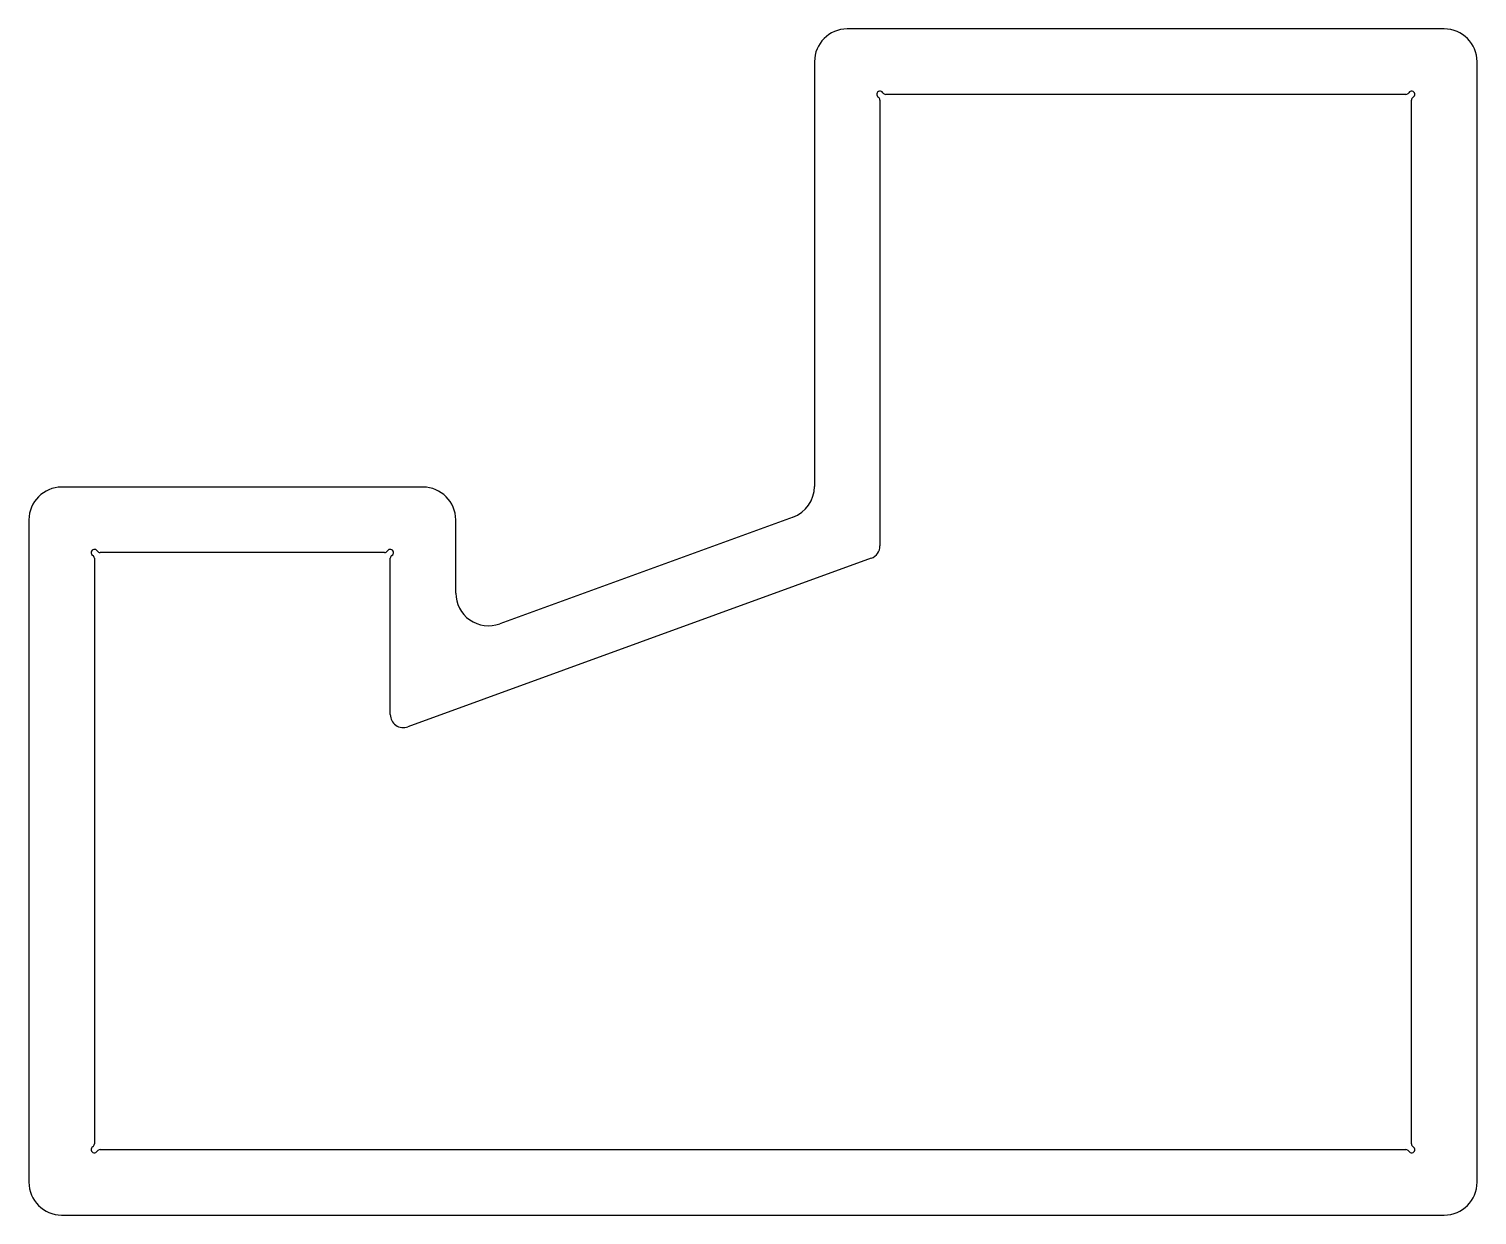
# Model space of a CAD drawing. Header units: millimetres. Extents: x -68 to 42, y -25 to 65.
import ezdxf

# ---------------------------------------------------------------- set-up
doc = ezdxf.new("R2010")
doc.units = ezdxf.units.MM
doc.layers.add('Shape2DView002', color=7, linetype='CONTINUOUS')

msp = doc.modelspace()

# ---------------------------------------------------------------- linework, layer by layer
at = {"layer": 'Shape2DView002'}
for p, q in [((39.97, 65.39), (-5.63, 65.39)), ((-8.13, 62.89), (-8.13, 30.45)), ((42.47, -22.71), (42.47, 62.89)), ((-3.13, 59.96), (-3.13, 25.9)), ((37.04, 60.39), (-2.69, 60.39)), ((37.47, -19.78), (37.47, 59.96)), ((-38.03, 30.39), (-65.63, 30.39)), ((-68.13, 27.89), (-68.13, -22.71)), ((-35.53, 22.3), (-35.53, 27.89)), ((-9.77, 28.1), (-32.17, 19.95)), ((-63.13, 24.96), (-63.13, -19.78)), ((-40.96, 25.39), (-62.69, 25.39)), ((-40.53, 13.02), (-40.53, 24.96)), ((-3.79, 24.96), (-39.19, 12.08)), ((-62.69, -20.21), (37.04, -20.21)), ((-65.63, -25.21), (39.97, -25.21))]:
    msp.add_line(p, q, dxfattribs=at)
for centre, radius, start, end in [((-5.63, 62.89), 2.5, 90, 180), ((39.97, 62.89), 2.5, 0, 90), ((-3.13, 60.39), 0.25, 30, -120), ((-3.38, 59.96), 0.25, 0, 60), ((-2.69, 60.64), 0.25, -150, -90), ((37.04, 60.64), 0.25, -90, -30), ((37.47, 60.39), 0.25, -60, 150), ((37.72, 59.96), 0.25, 120, 180), ((-65.63, 27.89), 2.5, 90, 180), ((-38.03, 27.89), 2.5, 0, 90), ((-10.63, 30.45), 2.5, -70, 0), ((-63.13, 25.39), 0.25, 30, -120), ((-62.69, 25.64), 0.25, -150, -90), ((-40.96, 25.64), 0.25, -90, -30), ((-40.53, 25.39), 0.25, -60, 150), ((-4.13, 25.9), 1, -70, 0), ((-63.38, 24.96), 0.25, 0, 60), ((-40.28, 24.96), 0.25, 120, 180), ((-33.03, 22.3), 2.5, 180, -70), ((-39.53, 13.02), 1, -180, -70), ((-63.38, -19.78), 0.25, -60, 0), ((37.72, -19.78), 0.25, 180, -120), ((-63.13, -20.21), 0.25, 120, -30), ((-62.69, -20.46), 0.25, 90, 150), ((37.04, -20.46), 0.25, 30, 90), ((37.47, -20.21), 0.25, -150, 60), ((-65.63, -22.71), 2.5, 180, -90), ((39.97, -22.71), 2.5, -90, 0)]:
    msp.add_arc(centre, radius, start, end, dxfattribs=at)

doc.saveas('drawing.dxf')
